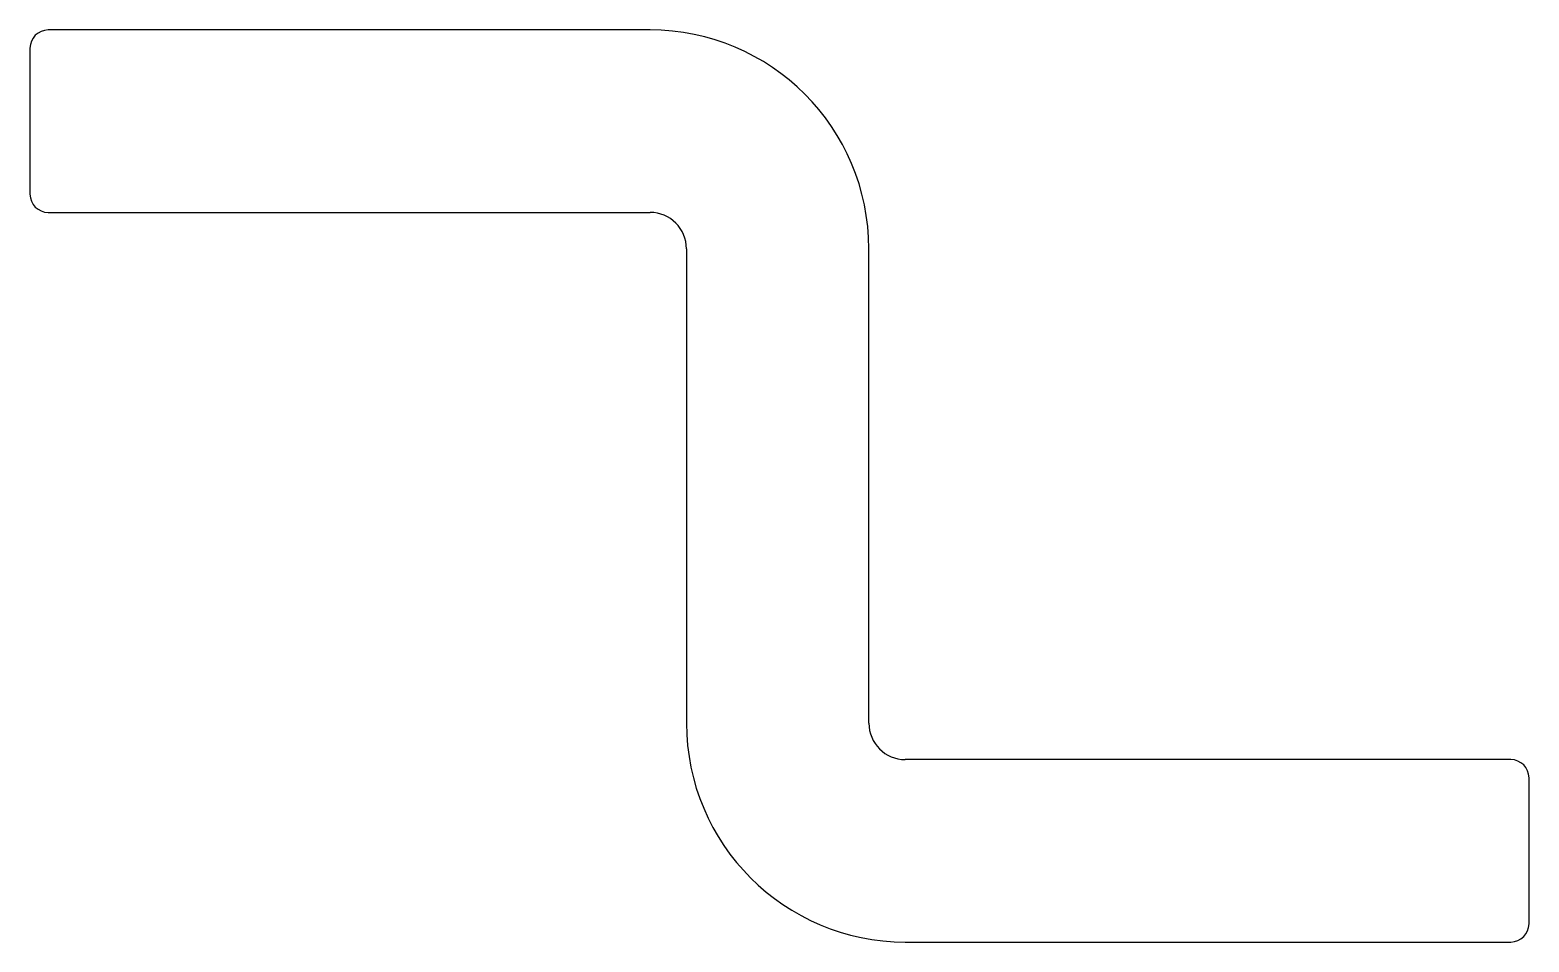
# Model space of a CAD drawing. Extents: x 2357.8 to 2398.9, y 1668.4 to 1693.4.
import ezdxf

# ---------------------------------------------------------------- set-up
doc = ezdxf.new("R2010")
doc.units = 0
doc.layers.get('0').update_dxf_attribs({"linetype": 'CONTINUOUS'})

msp = doc.modelspace()

# ---------------------------------------------------------------- linework, layer by layer
at = {"color": 0}
for p, q in [((2374.804, 1693.381), (2358.304, 1693.381)), ((2357.804, 1692.881), (2357.804, 1688.881)), ((2358.304, 1688.381), (2374.804, 1688.381)), ((2375.804, 1687.381), (2375.804, 1674.381)), ((2380.804, 1674.381), (2380.804, 1687.381)), ((2398.404, 1673.381), (2381.804, 1673.381)), ((2398.904, 1668.881), (2398.904, 1672.881)), ((2381.804, 1668.381), (2398.404, 1668.381))]:
    msp.add_line(p, q, dxfattribs=at)
for centre, radius, start, end in [((2358.304, 1692.881), 0.5, 90, 180), ((2374.804, 1687.381), 6, 0, 90), ((2358.304, 1688.881), 0.5, 180, 270), ((2374.804, 1687.381), 1, 0, 90), ((2381.804, 1674.381), 6, 180, 270), ((2381.804, 1674.381), 1, 180, 270), ((2398.404, 1672.881), 0.5, 0, 90), ((2398.404, 1668.881), 0.5, 270, 0)]:
    msp.add_arc(centre, radius, start, end, dxfattribs=at)

doc.saveas('drawing.dxf')
